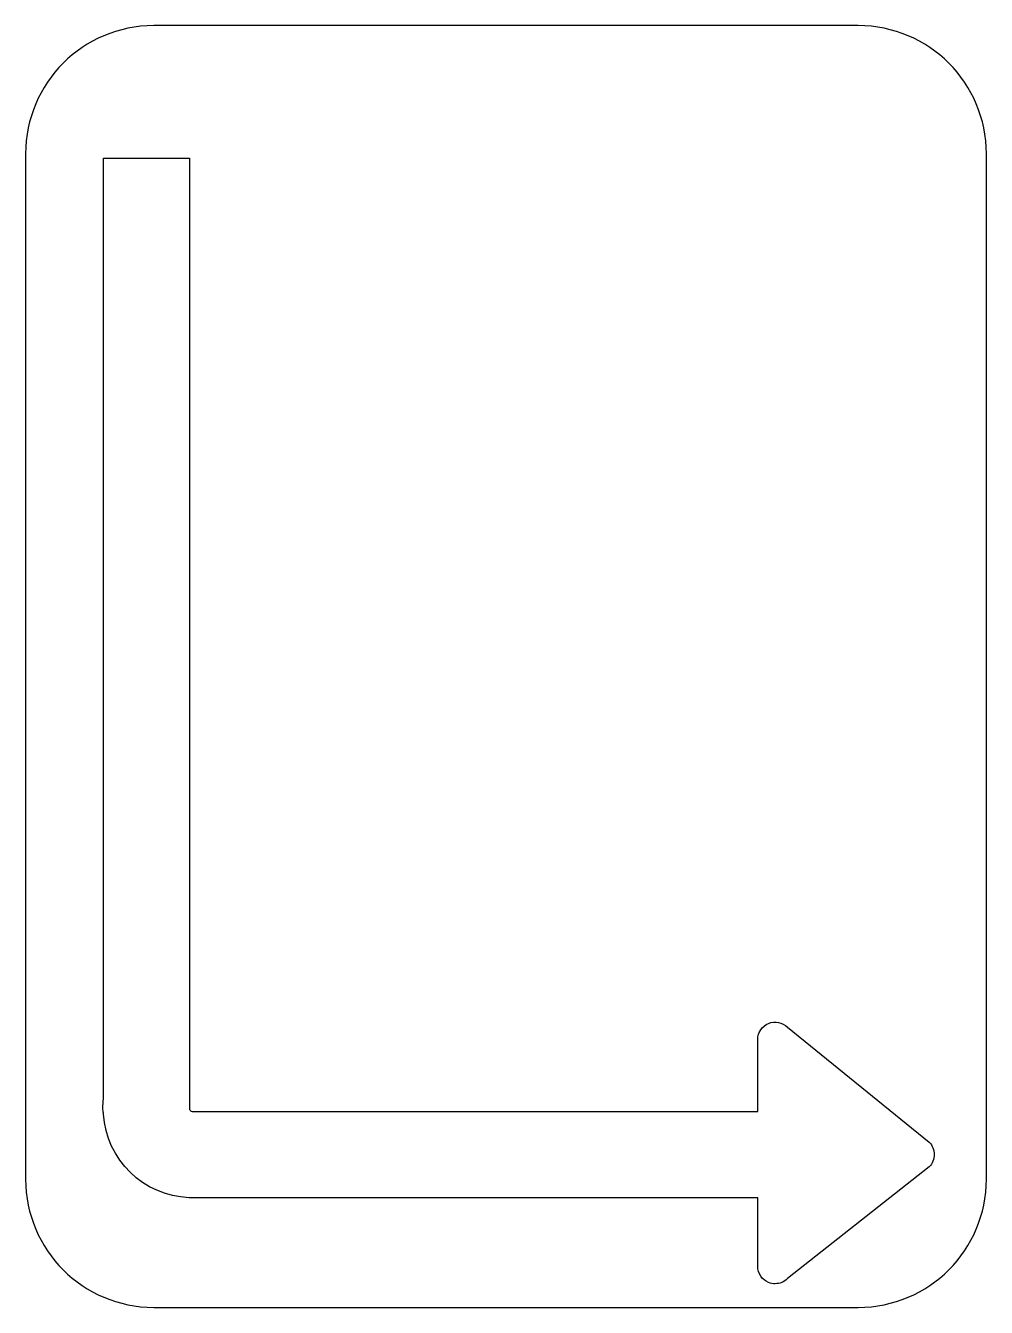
# Model space of a CAD drawing. Header units: centimetres. Extents: x -6.16 to -0.45, y 0.95 to 8.57.
import ezdxf

# ---------------------------------------------------------------- set-up
doc = ezdxf.new("R2010")
doc.units = ezdxf.units.CM
doc.header["$MEASUREMENT"] = 0
doc.layers.add('Camada 1', color=7, linetype='Continuous')

msp = doc.modelspace()

# ---------------------------------------------------------------- linework, layer by layer
at = {"layer": 'Camada 1'}
for points, knots in [([(-0.44979, 1.7145), (-0.44979, 1.29368), (-0.79097, 0.9525), (-1.21179, 0.9525), (-1.21179, 0.9525), (-1.21179, 0.9525), (-5.40279, 0.9525), (-5.40279, 0.9525), (-5.40279, 0.9525), (-5.82364, 0.9525), (-6.16479, 1.29368), (-6.16479, 1.7145), (-6.16479, 1.7145), (-6.16479, 1.7145), (-6.16479, 7.8105), (-6.16479, 7.8105), (-6.16479, 7.8105), (-6.16479, 8.23135), (-5.82364, 8.5725), (-5.40279, 8.5725), (-5.40279, 8.5725), (-5.40279, 8.5725), (-1.21179, 8.5725), (-1.21179, 8.5725), (-1.21179, 8.5725), (-0.79097, 8.5725), (-0.44979, 8.23135), (-0.44979, 7.8105), (-0.44979, 7.8105), (-0.44979, 7.8105), (-0.44979, 1.7145), (-0.44979, 1.7145)], [0, 0, 0, 0, 0.1111111, 0.1111111, 0.1111111, 0.1111111, 0.2222222, 0.2222222, 0.2222222, 0.2222222, 0.3333333, 0.3333333, 0.3333333, 0.3333333, 0.4444444, 0.4444444, 0.4444444, 0.4444444, 0.5555556, 0.5555556, 0.5555556, 0.5555556, 0.6666667, 0.6666667, 0.6666667, 0.6666667, 0.7777778, 0.7777778, 0.7777778, 0.7777778, 1, 1, 1, 1]), ([(-5.70219, 2.10619), (-5.70219, 2.10619), (-5.70219, 2.10201), (-5.70219, 2.10201), (-5.70219, 2.10201), (-5.70219, 2.10201), (-5.70188, 2.10201), (-5.70188, 2.10201), (-5.70188, 2.10201), (-5.68402, 1.83076), (-5.46542, 1.6147), (-5.19221, 1.60436), (-5.19221, 1.60436), (-5.19221, 1.60436), (-5.19221, 1.60425), (-5.19221, 1.60425), (-5.19221, 1.60425), (-5.19221, 1.60425), (-5.19038, 1.60425), (-5.19038, 1.60425), (-5.19038, 1.60425), (-5.18422, 1.60406), (-5.17813, 1.6033), (-5.17183, 1.6033), (-5.17183, 1.6033), (-5.16553, 1.6033), (-5.15939, 1.60404), (-5.15323, 1.60425), (-5.15323, 1.60425), (-5.15323, 1.60425), (-1.80983, 1.60425), (-1.80983, 1.60425), (-1.80983, 1.60425), (-1.80983, 1.60425), (-1.80983, 1.19637), (-1.80983, 1.19637), (-1.80983, 1.19637), (-1.80983, 1.15451), (-1.78459, 1.1167), (-1.74601, 1.10086), (-1.74601, 1.10086), (-1.7331, 1.09538), (-1.71966, 1.0929), (-1.7063, 1.0929), (-1.7063, 1.0929), (-1.67937, 1.0929), (-1.65296, 1.10343), (-1.63309, 1.12317), (-1.63309, 1.12317), (-1.63309, 1.12317), (-0.78978, 1.78757), (-0.78978, 1.78757), (-0.78978, 1.78757), (-0.7706, 1.80675), (-0.75946, 1.8335), (-0.75946, 1.86078), (-0.75946, 1.86078), (-0.75946, 1.8879), (-0.7706, 1.91465), (-0.78978, 1.93383), (-0.78978, 1.93383), (-0.78978, 1.93383), (-1.63309, 2.61852), (-1.63309, 2.61852), (-1.63309, 2.61852), (-1.66272, 2.64821), (-1.70725, 2.65704), (-1.74601, 2.64104), (-1.74601, 2.64104), (-1.78459, 2.62498), (-1.80983, 2.5872), (-1.80983, 2.54537), (-1.80983, 2.54537), (-1.80983, 2.54537), (-1.80983, 2.11717), (-1.80983, 2.11717), (-1.80983, 2.11717), (-1.80983, 2.11717), (-1.86134, 2.11714), (-1.86134, 2.11714), (-1.86134, 2.11714), (-1.86134, 2.11714), (-5.16898, 2.11714), (-5.16898, 2.11714), (-5.16898, 2.11714), (-5.16898, 2.11714), (-5.17485, 2.11714), (-5.17485, 2.11714), (-5.17485, 2.11714), (-5.1816, 2.11833), (-5.18639, 2.12251), (-5.18932, 2.12852), (-5.18932, 2.12852), (-5.18932, 2.12852), (-5.18932, 2.14487), (-5.18932, 2.14487), (-5.18932, 2.14487), (-5.18932, 2.14487), (-5.18932, 2.66927), (-5.18932, 2.66927), (-5.18932, 2.66927), (-5.18932, 2.66927), (-5.18933, 7.78362), (-5.18933, 7.78362), (-5.18933, 7.78362), (-5.18933, 7.78362), (-5.70219, 7.78362), (-5.70219, 7.78362), (-5.70219, 7.78362), (-5.70219, 7.78362), (-5.70219, 2.19295), (-5.70219, 2.19295), (-5.70219, 2.19295), (-5.70417, 2.17446), (-5.70521, 2.15572), (-5.70521, 2.13673), (-5.70521, 2.13673), (-5.70521, 2.12632), (-5.70278, 2.11653), (-5.70219, 2.10619)], [0, 0, 0, 0, 0.0322581, 0.0322581, 0.0322581, 0.0322581, 0.0645161, 0.0645161, 0.0645161, 0.0645161, 0.0967742, 0.0967742, 0.0967742, 0.0967742, 0.1290323, 0.1290323, 0.1290323, 0.1290323, 0.1612903, 0.1612903, 0.1612903, 0.1612903, 0.1935484, 0.1935484, 0.1935484, 0.1935484, 0.2258065, 0.2258065, 0.2258065, 0.2258065, 0.2580645, 0.2580645, 0.2580645, 0.2580645, 0.2903226, 0.2903226, 0.2903226, 0.2903226, 0.3225806, 0.3225806, 0.3225806, 0.3225806, 0.3548387, 0.3548387, 0.3548387, 0.3548387, 0.3870968, 0.3870968, 0.3870968, 0.3870968, 0.4193548, 0.4193548, 0.4193548, 0.4193548, 0.4516129, 0.4516129, 0.4516129, 0.4516129, 0.483871, 0.483871, 0.483871, 0.483871, 0.516129, 0.516129, 0.516129, 0.516129, 0.5483871, 0.5483871, 0.5483871, 0.5483871, 0.5806452, 0.5806452, 0.5806452, 0.5806452, 0.6129032, 0.6129032, 0.6129032, 0.6129032, 0.6451613, 0.6451613, 0.6451613, 0.6451613, 0.6774194, 0.6774194, 0.6774194, 0.6774194, 0.7096774, 0.7096774, 0.7096774, 0.7096774, 0.7419355, 0.7419355, 0.7419355, 0.7419355, 0.7741935, 0.7741935, 0.7741935, 0.7741935, 0.8064516, 0.8064516, 0.8064516, 0.8064516, 0.8387097, 0.8387097, 0.8387097, 0.8387097, 0.8709677, 0.8709677, 0.8709677, 0.8709677, 0.9032258, 0.9032258, 0.9032258, 0.9032258, 0.9354839, 0.9354839, 0.9354839, 0.9354839, 1, 1, 1, 1])]:
    msp.add_open_spline(points, degree=3, knots=knots, dxfattribs=at)

doc.saveas('drawing.dxf')
